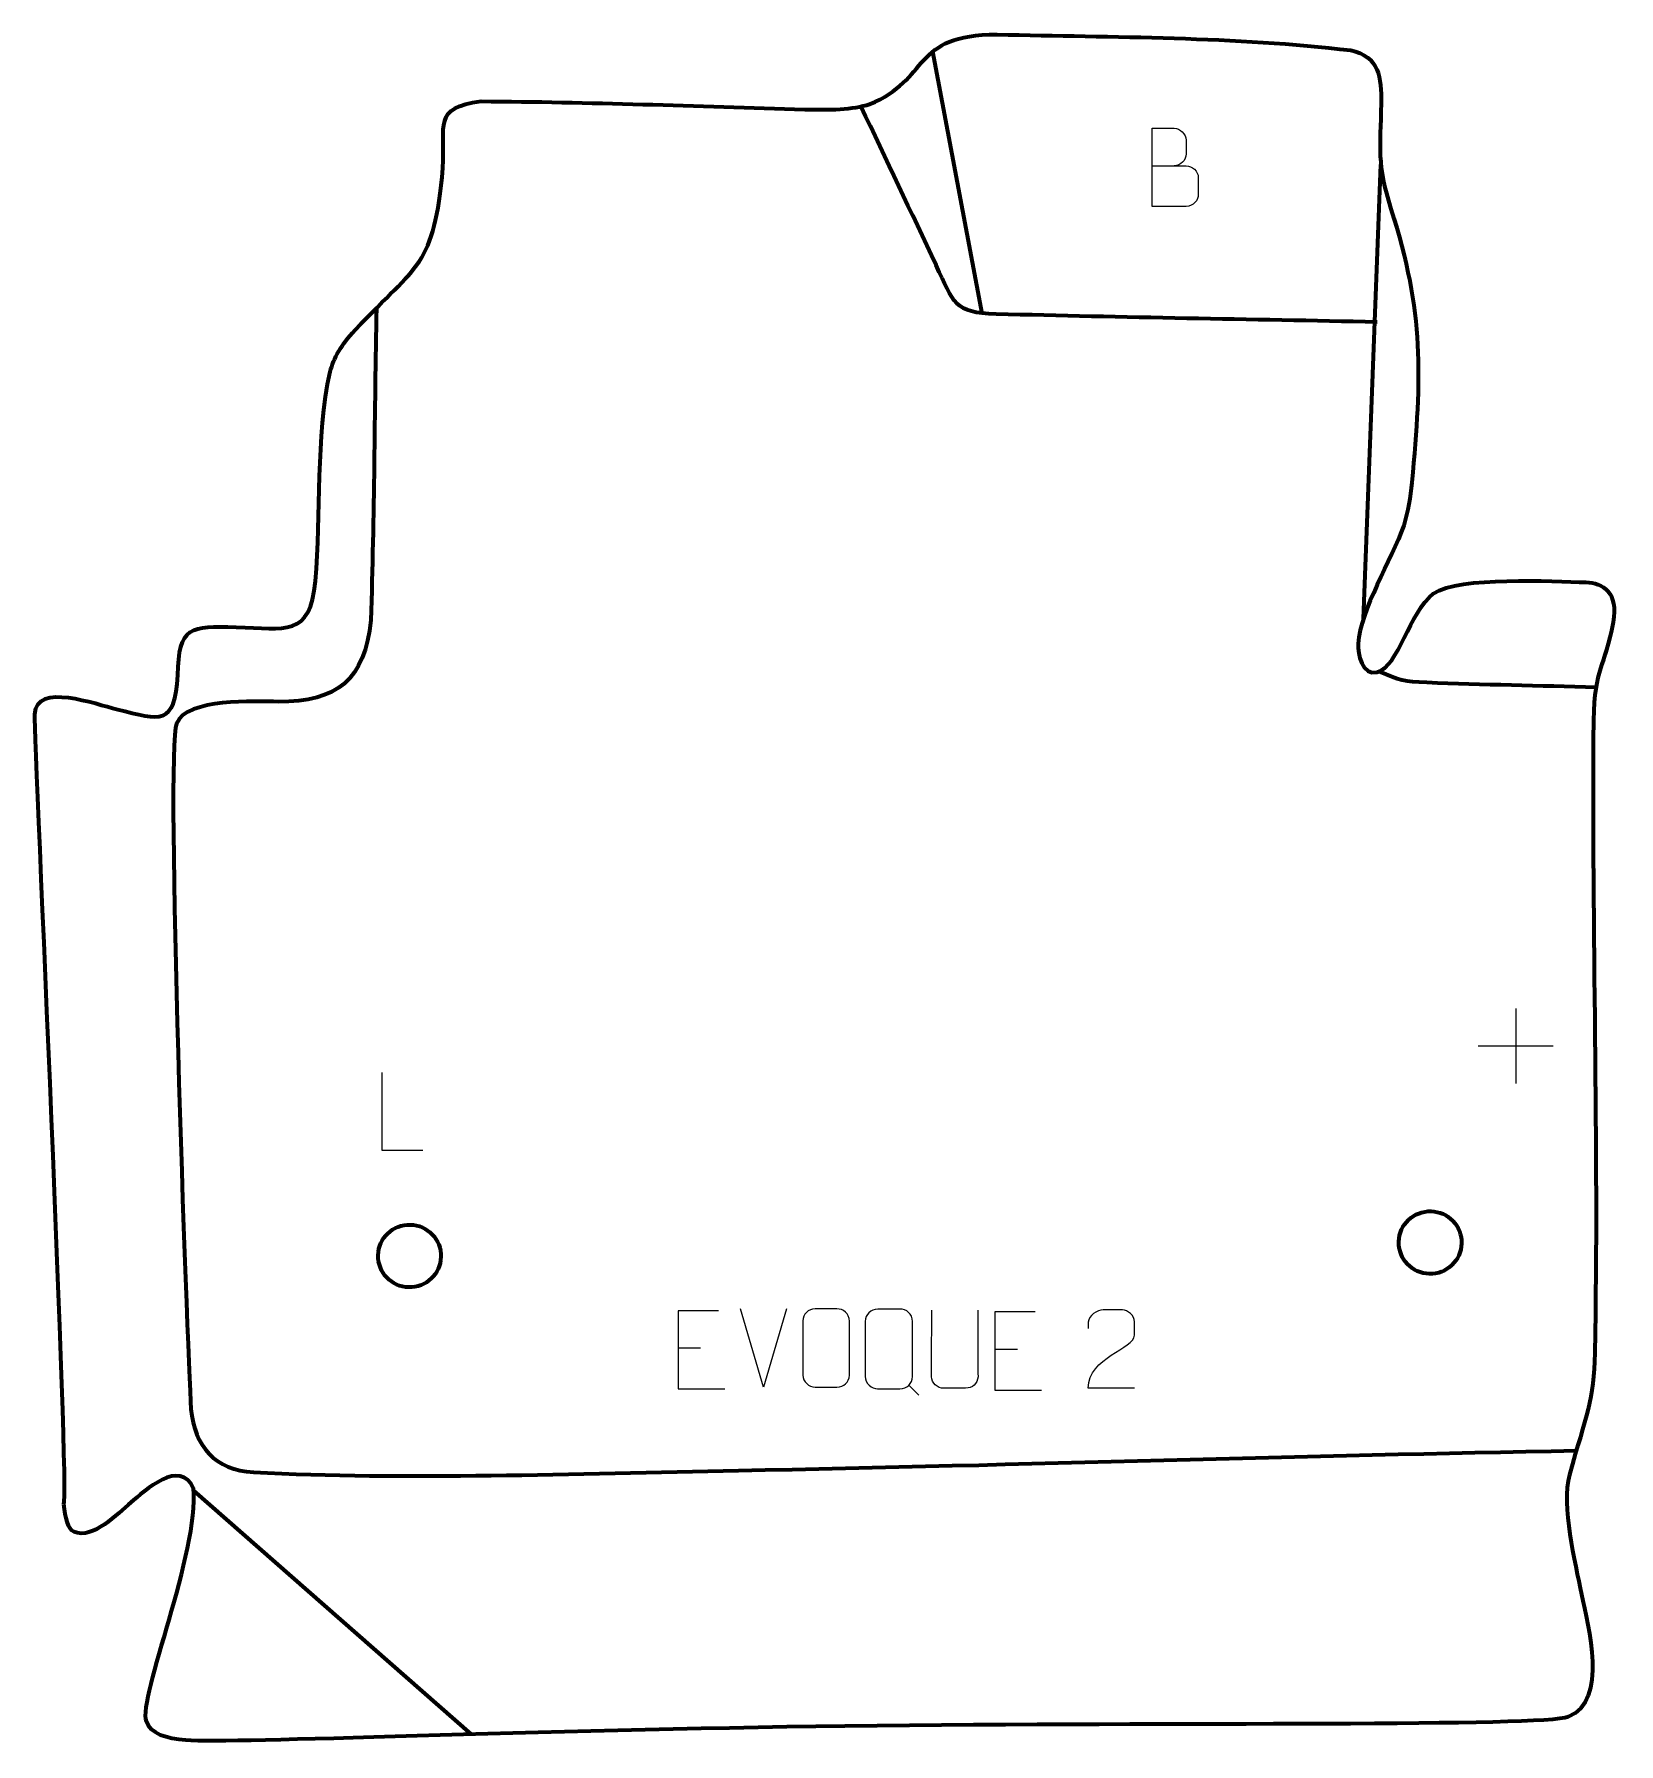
# Model space of a CAD drawing. Header units: millimetres. Extents: x 1052 to 1558, y 139 to 685.
import ezdxf

# ---------------------------------------------------------------- set-up
doc = ezdxf.new("R2010")
doc.units = ezdxf.units.MM
doc.header["$MEASUREMENT"] = 0
doc.layers.add('layer 2', color=7, linetype='Continuous')
doc.layers.add('layer 3', color=7, linetype='Continuous')

msp = doc.modelspace()

# ---------------------------------------------------------------- linework, layer by layer
at = {"layer": 'layer 2', "color": 142, "lineweight": 158}
for points in [[(1354.6075, 595.7564), (1354.6075, 595.7564), (1338.9081, 679.3547), (1338.9081, 679.3547)], [(1476.3059, 498.2233), (1476.3059, 498.2233), (1481.9243, 643.2581), (1481.9243, 643.2581)], [(1191.7297, 142.1705), (1191.7297, 142.1705), (1103.0226, 219.9215), (1103.0226, 219.9215)]]:
    msp.add_open_spline(points, degree=3, dxfattribs=at)
for points, knots in [([(1480.692, 593.0147), (1440.1779, 593.823), (1399.6847, 594.5169), (1359.1731, 595.5453), (1359.1731, 595.5453), (1345.5379, 595.8914), (1345.6437, 599.1649), (1339.9867, 611.1233), (1339.9867, 611.1233), (1331.9866, 628.0348), (1323.9769, 644.9336), (1315.9651, 661.8394)], [0, 0, 0, 0, 0.25, 0.25, 0.25, 0.25, 0.5, 0.5, 0.5, 0.5, 1, 1, 1, 1]), ([(1161.3185, 597.4717), (1160.6986, 564.4145), (1160.6495, 530.8734), (1159.5456, 497.8929), (1159.5456, 497.8929), (1157.586, 478.8978), (1148.8686, 471.6491), (1130.0122, 471.8127), (1130.0122, 471.8127), (1122.6134, 471.8769), (1100.8735, 473.0677), (1097.5697, 464.8635), (1097.5697, 464.8635), (1093.8912, 455.7281), (1100.9177, 266.848), (1102.1538, 246.0165), (1102.1538, 246.0165), (1103.2693, 234.1491), (1109.8562, 226.5027), (1122.1054, 225.8602), (1122.1054, 225.8602), (1169.9674, 223.3498), (1224.8395, 225.4007), (1276.9088, 226.421), (1276.9088, 226.421), (1368.0626, 228.2071), (1458.5201, 231.2479), (1544.2987, 232.7565)], [0, 0, 0, 0, 0.125, 0.125, 0.125, 0.125, 0.25, 0.25, 0.25, 0.25, 0.375, 0.375, 0.375, 0.375, 0.5, 0.5, 0.5, 0.5, 0.625, 0.625, 0.625, 0.625, 0.75, 0.75, 0.75, 0.75, 1, 1, 1, 1]), ([(1550.5454, 476.3906), (1532.6346, 476.9078), (1514.4369, 477.1973), (1496.5722, 477.9008), (1496.5722, 477.9008), (1489.2784, 478.188), (1487.9044, 478.6217), (1481.2804, 481.4418)], [0, 0, 0, 0, 0.33333333, 0.33333333, 0.33333333, 0.33333333, 1, 1, 1, 1])]:
    msp.add_open_spline(points, degree=3, knots=knots, dxfattribs=at)
at = {"layer": 'layer 2', "color": 142, "lineweight": 200}
for points in [[(1498.3695, 289.2098), (1503.8775, 289.6145), (1508.0146, 294.4077), (1507.6099, 299.9156), (1507.6099, 299.9156), (1507.2053, 305.4236), (1502.4121, 309.5607), (1496.9041, 309.1561), (1496.9041, 309.1561), (1491.3961, 308.7514), (1487.259, 303.9583), (1487.6637, 298.4503), (1487.6637, 298.4503), (1488.0683, 292.9423), (1492.8615, 288.8052), (1498.3695, 289.2098)], [(1172.6361, 284.9118), (1178.1441, 285.3164), (1182.2812, 290.1096), (1181.8766, 295.6175), (1181.8766, 295.6175), (1181.4719, 301.1255), (1176.6788, 305.2626), (1171.1708, 304.858), (1171.1708, 304.858), (1165.6628, 304.4534), (1161.5257, 299.6602), (1161.9303, 294.1522), (1161.9303, 294.1522), (1162.335, 288.6442), (1167.1281, 284.5071), (1172.6361, 284.9118)]]:
    msp.add_open_spline(points, degree=3, knots=[0, 0, 0, 0, 0.2, 0.2, 0.2, 0.2, 0.4, 0.4, 0.4, 0.4, 0.6, 0.6, 0.6, 0.6, 1, 1, 1, 1], dxfattribs=at)
at = {"layer": 'layer 3', "color": 242, "lineweight": 158}
msp.add_open_spline([(1061.5422, 215.6233), (1062.0385, 211.4327), (1062.8941, 207.7182), (1064.8621, 206.8296), (1064.8621, 206.8296), (1070.7242, 204.1827), (1078.7906, 212.6347), (1082.9204, 216.1416), (1082.9204, 216.1416), (1087.4029, 219.9481), (1098.6953, 230.4689), (1102.959, 220.6857), (1102.959, 220.6857), (1104.9246, 200.5963), (1085.2679, 153.891), (1087.9219, 146.2365), (1087.9219, 146.2365), (1089.2748, 142.3343), (1094.4249, 140.7371), (1100.5062, 140.2909), (1100.5062, 140.2909), (1115.8687, 139.1637), (1211.9021, 143.5863), (1310.8623, 144.7957), (1310.8623, 144.7957), (1420.4731, 146.1352), (1533.5451, 144.4856), (1541.7271, 147.7651), (1541.7271, 147.7651), (1554.5509, 152.9051), (1548.0946, 176.6992), (1545.9241, 186.8599), (1545.9241, 186.8599), (1543.8417, 197.1), (1539.4282, 215.144), (1542.0709, 225.0406), (1542.0709, 225.0406), (1547.4851, 244.2549), (1549.8502, 248.7114), (1550.1604, 263.9943), (1550.1604, 263.9943), (1551.5076, 330.4641), (1549.0843, 398.9236), (1549.7605, 465.9598), (1549.7605, 465.9598), (1550.0559, 482.9452), (1553.2404, 482.3611), (1556.0343, 497.1637), (1556.0343, 497.1637), (1557.8341, 506.7001), (1552.6092, 509.8371), (1547.3403, 509.9661), (1547.3403, 509.9661), (1536.707, 510.2271), (1506.9836, 511.9085), (1498.6949, 506.388), (1498.6949, 506.388), (1490.8684, 500.2382), (1487.7066, 483.178), (1480.6823, 481.2368), (1480.6823, 481.2368), (1475.9402, 479.9265), (1474.4173, 487.084), (1474.6253, 490.306), (1474.6253, 490.306), (1475.3375, 501.3425), (1485.3468, 516.8441), (1489.1972, 528.0725), (1489.1972, 528.0725), (1490.5901, 532.7499), (1491.2478, 536.9142), (1491.7855, 541.752), (1491.7855, 541.752), (1494.8651, 576.1958), (1495.8055, 595.5709), (1485.1083, 629.1803), (1485.1083, 629.1803), (1480.5345, 643.5506), (1481.6912, 648.2275), (1481.9886, 662.8041), (1481.9886, 662.8041), (1482.108, 671.005), (1481.3595, 677.9469), (1472.194, 679.759), (1472.194, 679.759), (1435.5679, 684.1746), (1396.4593, 683.9431), (1359.4822, 684.8198), (1359.4822, 684.8198), (1331.7877, 684.9033), (1338.2299, 670.3194), (1318.7027, 662.583), (1318.7027, 662.583), (1313.5453, 660.8164), (1305.6991, 660.6623), (1298.0151, 660.8938), (1298.0151, 660.8938), (1263.594, 661.9314), (1229.1649, 663.3005), (1194.7222, 663.4806), (1194.7222, 663.4806), (1179.2039, 661.4289), (1183.4042, 655.9737), (1182.5688, 642.1658), (1182.5688, 642.1658), (1179.6402, 610.3088), (1174.8312, 612.0387), (1154.5269, 590.4955), (1154.5269, 590.4955), (1150.0642, 585.7605), (1147.7546, 581.4801), (1146.5713, 577.1361), (1146.5713, 577.1361), (1141.9783, 556.0637), (1143.7058, 531.8003), (1141.9424, 510.3317), (1141.9424, 510.3317), (1140.0238, 492.1596), (1132.5182, 495.2249), (1116.5543, 495.6632), (1116.5543, 495.6632), (1102.0434, 496.1075), (1098.199, 495.8377), (1097.9815, 480.2817), (1097.9815, 480.2817), (1096.9229, 464.1275), (1092.7657, 465.8824), (1078.4346, 469.4211), (1078.4346, 469.4211), (1071.8982, 471.0351), (1052.6135, 478.196), (1052.3559, 467.8812), (1052.3559, 467.8812), (1052.125, 458.6364), (1063.6571, 216.2778), (1061.5422, 215.6233)], degree=3, knots=[0, 0, 0, 0, 0.02857143, 0.02857143, 0.02857143, 0.02857143, 0.05714286, 0.05714286, 0.05714286, 0.05714286, 0.08571429, 0.08571429, 0.08571429, 0.08571429, 0.11428571, 0.11428571, 0.11428571, 0.11428571, 0.14285714, 0.14285714, 0.14285714, 0.14285714, 0.17142857, 0.17142857, 0.17142857, 0.17142857, 0.2, 0.2, 0.2, 0.2, 0.22857143, 0.22857143, 0.22857143, 0.22857143, 0.25714286, 0.25714286, 0.25714286, 0.25714286, 0.28571429, 0.28571429, 0.28571429, 0.28571429, 0.31428571, 0.31428571, 0.31428571, 0.31428571, 0.34285714, 0.34285714, 0.34285714, 0.34285714, 0.37142857, 0.37142857, 0.37142857, 0.37142857, 0.4, 0.4, 0.4, 0.4, 0.42857143, 0.42857143, 0.42857143, 0.42857143, 0.45714286, 0.45714286, 0.45714286, 0.45714286, 0.48571429, 0.48571429, 0.48571429, 0.48571429, 0.51428571, 0.51428571, 0.51428571, 0.51428571, 0.54285714, 0.54285714, 0.54285714, 0.54285714, 0.57142857, 0.57142857, 0.57142857, 0.57142857, 0.6, 0.6, 0.6, 0.6, 0.62857143, 0.62857143, 0.62857143, 0.62857143, 0.65714286, 0.65714286, 0.65714286, 0.65714286, 0.68571429, 0.68571429, 0.68571429, 0.68571429, 0.71428571, 0.71428571, 0.71428571, 0.71428571, 0.74285714, 0.74285714, 0.74285714, 0.74285714, 0.77142857, 0.77142857, 0.77142857, 0.77142857, 0.8, 0.8, 0.8, 0.8, 0.82857143, 0.82857143, 0.82857143, 0.82857143, 0.85714286, 0.85714286, 0.85714286, 0.85714286, 0.88571429, 0.88571429, 0.88571429, 0.88571429, 0.91428571, 0.91428571, 0.91428571, 0.91428571, 0.94285714, 0.94285714, 0.94285714, 0.94285714, 1, 1, 1, 1], dxfattribs=at)
at = {"layer": 'layer 3', "color": 250, "lineweight": 9}
for points, knots in [([(1408.8634, 642.9092), (1412.502, 642.9096), (1416.0891, 642.9096), (1419.7285, 642.9092), (1419.7285, 642.9092), (1421.7039, 642.8919), (1423.6275, 641.1558), (1423.6275, 639.1062), (1423.6275, 639.1062), (1423.6271, 637.9776), (1423.6271, 634.9282), (1423.6275, 633.7993), (1423.6275, 633.7993), (1423.6451, 631.9414), (1422.103, 629.9275), (1419.7815, 629.9444), (1419.7815, 629.9444), (1416.1417, 629.9448), (1412.5023, 629.9448), (1408.8634, 629.9444), (1408.8634, 629.9444), (1408.8634, 638.2627), (1408.8634, 646.5805), (1408.8634, 654.898), (1408.8634, 654.898), (1411.2371, 654.898), (1413.6112, 654.898), (1415.9854, 654.898), (1415.9854, 654.898), (1417.6662, 654.9156), (1419.763, 653.0051), (1419.7807, 651.0427), (1419.7807, 651.0427), (1419.7803, 648.9766), (1419.7803, 648.8306), (1419.7807, 646.7641), (1419.7807, 646.7641), (1419.798, 644.698), (1417.9435, 642.8919), (1415.9335, 642.9092)], [0, 0, 0, 0, 0.09090909, 0.09090909, 0.09090909, 0.09090909, 0.18181818, 0.18181818, 0.18181818, 0.18181818, 0.27272727, 0.27272727, 0.27272727, 0.27272727, 0.36363636, 0.36363636, 0.36363636, 0.36363636, 0.45454545, 0.45454545, 0.45454545, 0.45454545, 0.54545455, 0.54545455, 0.54545455, 0.54545455, 0.63636364, 0.63636364, 0.63636364, 0.63636364, 0.72727273, 0.72727273, 0.72727273, 0.72727273, 0.81818182, 0.81818182, 0.81818182, 0.81818182, 1, 1, 1, 1]), ([(1176.119, 328.5165), (1176.119, 328.5165), (1163.1699, 328.5165), (1163.1699, 328.5165), (1163.1699, 328.5165), (1163.1699, 328.5165), (1163.1699, 353.4701), (1163.1699, 353.4701)], [0, 0, 0, 0, 0.33333333, 0.33333333, 0.33333333, 0.33333333, 1, 1, 1, 1]), ([(1270.4941, 277.4092), (1270.4941, 277.4092), (1257.6202, 277.4092), (1257.6202, 277.4092), (1257.6202, 277.4092), (1257.6202, 277.4092), (1257.6202, 252.4556), (1257.6202, 252.4556), (1257.6202, 252.4556), (1257.6202, 252.4556), (1272.486, 252.4556), (1272.486, 252.4556)], [0, 0, 0, 0, 0.25, 0.25, 0.25, 0.25, 0.5, 0.5, 0.5, 0.5, 1, 1, 1, 1]), ([(1301.3457, 278.006), (1303.6714, 278.006), (1305.9975, 278.006), (1308.3236, 278.006), (1308.3236, 278.006), (1310.2702, 278.0416), (1312.2616, 276.55), (1312.2883, 274.1124), (1312.2883, 274.1124), (1312.2879, 268.3655), (1312.2879, 262.6182), (1312.2883, 256.8705), (1312.2883, 256.8705), (1312.1485, 254.5471), (1310.4713, 253.0675), (1308.3236, 253.0567), (1308.3236, 253.0567), (1305.9917, 253.0571), (1303.6598, 253.0571), (1301.3283, 253.0567), (1301.3283, 253.0567), (1299.4033, 252.9513), (1297.4312, 254.8358), (1297.4424, 256.8531), (1297.4424, 256.8531), (1297.4427, 262.6232), (1297.4427, 268.3929), (1297.4424, 274.1622), (1297.4424, 274.1622), (1297.4466, 276.3003), (1299.1933, 278.0195), (1301.3457, 278.006)], [0, 0, 0, 0, 0.11111111, 0.11111111, 0.11111111, 0.11111111, 0.22222222, 0.22222222, 0.22222222, 0.22222222, 0.33333333, 0.33333333, 0.33333333, 0.33333333, 0.44444444, 0.44444444, 0.44444444, 0.44444444, 0.55555556, 0.55555556, 0.55555556, 0.55555556, 0.66666667, 0.66666667, 0.66666667, 0.66666667, 0.77777778, 0.77777778, 0.77777778, 0.77777778, 1, 1, 1, 1]), ([(1321.324, 277.9146), (1323.6918, 277.9146), (1326.0598, 277.9146), (1328.4278, 277.9146), (1328.4278, 277.9146), (1330.4096, 277.9508), (1332.4369, 276.4323), (1332.464, 273.9507), (1332.464, 273.9507), (1332.4637, 268.1001), (1332.4637, 262.2492), (1332.464, 256.3978), (1332.464, 256.3978), (1332.3218, 254.0325), (1330.6143, 252.5262), (1328.4278, 252.5152), (1328.4278, 252.5152), (1326.0538, 252.5157), (1323.68, 252.5157), (1321.3065, 252.5152), (1321.3065, 252.5152), (1319.3466, 252.408), (1317.3388, 254.3265), (1317.3503, 256.3802), (1317.3503, 256.3802), (1317.3506, 262.2542), (1317.3506, 268.128), (1317.3503, 274.0014), (1317.3503, 274.0014), (1317.3546, 276.178), (1319.1328, 277.9283), (1321.324, 277.9146)], [0, 0, 0, 0, 0.11111111, 0.11111111, 0.11111111, 0.11111111, 0.22222222, 0.22222222, 0.22222222, 0.22222222, 0.33333333, 0.33333333, 0.33333333, 0.33333333, 0.44444444, 0.44444444, 0.44444444, 0.44444444, 0.55555556, 0.55555556, 0.55555556, 0.55555556, 0.66666667, 0.66666667, 0.66666667, 0.66666667, 0.77777778, 0.77777778, 0.77777778, 0.77777778, 1, 1, 1, 1]), ([(1353.2345, 277.6418), (1353.2341, 272.1023), (1353.3299, 261.9005), (1353.3303, 256.3601), (1353.3303, 256.3601), (1353.1905, 254.1206), (1351.5133, 252.6944), (1349.3656, 252.6839), (1349.3656, 252.6839), (1347.0337, 252.6843), (1344.7018, 252.6843), (1342.3703, 252.6839), (1342.3703, 252.6839), (1340.4453, 252.5824), (1338.4732, 254.3989), (1338.4844, 256.3434), (1338.4844, 256.3434), (1338.4847, 261.9053), (1338.5801, 272.0807), (1338.5797, 277.6418)], [0, 0, 0, 0, 0.16666667, 0.16666667, 0.16666667, 0.16666667, 0.33333333, 0.33333333, 0.33333333, 0.33333333, 0.5, 0.5, 0.5, 0.5, 0.66666667, 0.66666667, 0.66666667, 0.66666667, 1, 1, 1, 1]), ([(1371.6131, 277.0405), (1371.6131, 277.0405), (1358.7392, 277.0405), (1358.7392, 277.0405), (1358.7392, 277.0405), (1358.7392, 277.0405), (1358.7392, 252.0869), (1358.7392, 252.0869), (1358.7392, 252.0869), (1358.7392, 252.0869), (1373.605, 252.0869), (1373.605, 252.0869)], [0, 0, 0, 0, 0.25, 0.25, 0.25, 0.25, 0.5, 0.5, 0.5, 0.5, 1, 1, 1, 1]), ([(1403.2787, 252.6737), (1398.3643, 252.674), (1393.4499, 252.674), (1388.5358, 252.6737), (1388.5358, 252.6737), (1388.5358, 262.606), (1403.1868, 265.2472), (1403.2787, 269.5575), (1403.2787, 269.5575), (1403.2784, 270.9816), (1403.2784, 272.4053), (1403.2787, 273.8286), (1403.2787, 273.8286), (1403.2618, 275.9057), (1401.139, 277.6305), (1399.468, 277.6478), (1399.468, 277.6478), (1397.3948, 277.6474), (1395.3219, 277.6474), (1393.2495, 277.6478), (1393.2495, 277.6478), (1391.4274, 277.6643), (1388.6027, 275.8722), (1388.5358, 273.7786), (1388.5358, 273.7786), (1388.5358, 273.7786), (1388.5358, 271.7238), (1388.5358, 271.7238)], [0, 0, 0, 0, 0.125, 0.125, 0.125, 0.125, 0.25, 0.25, 0.25, 0.25, 0.375, 0.375, 0.375, 0.375, 0.5, 0.5, 0.5, 0.5, 0.625, 0.625, 0.625, 0.625, 0.75, 0.75, 0.75, 0.75, 1, 1, 1, 1])]:
    msp.add_open_spline(points, degree=3, knots=knots, dxfattribs=at)
for points in [[(1524.9221, 373.9193), (1524.9221, 373.9193), (1524.9221, 349.9414), (1524.9221, 349.9414)], [(1512.9332, 361.9303), (1512.9332, 361.9303), (1536.9111, 361.9303), (1536.9111, 361.9303)], [(1284.8652, 253.0527), (1284.8652, 253.0527), (1277.5434, 278.0063), (1277.5434, 278.0063)], [(1292.1871, 278.0063), (1292.1871, 278.0063), (1284.8653, 253.0527), (1284.8653, 253.0527)], [(1257.6202, 265.5295), (1257.6202, 265.5295), (1264.7883, 265.5295), (1264.7883, 265.5295)], [(1358.7392, 265.1608), (1358.7392, 265.1608), (1365.9073, 265.1608), (1365.9073, 265.1608)], [(1331.2541, 253.6132), (1331.2541, 253.6132), (1334.4643, 250.4063), (1334.4643, 250.4063)]]:
    msp.add_open_spline(points, degree=3, dxfattribs=at)

doc.saveas('drawing.dxf')
